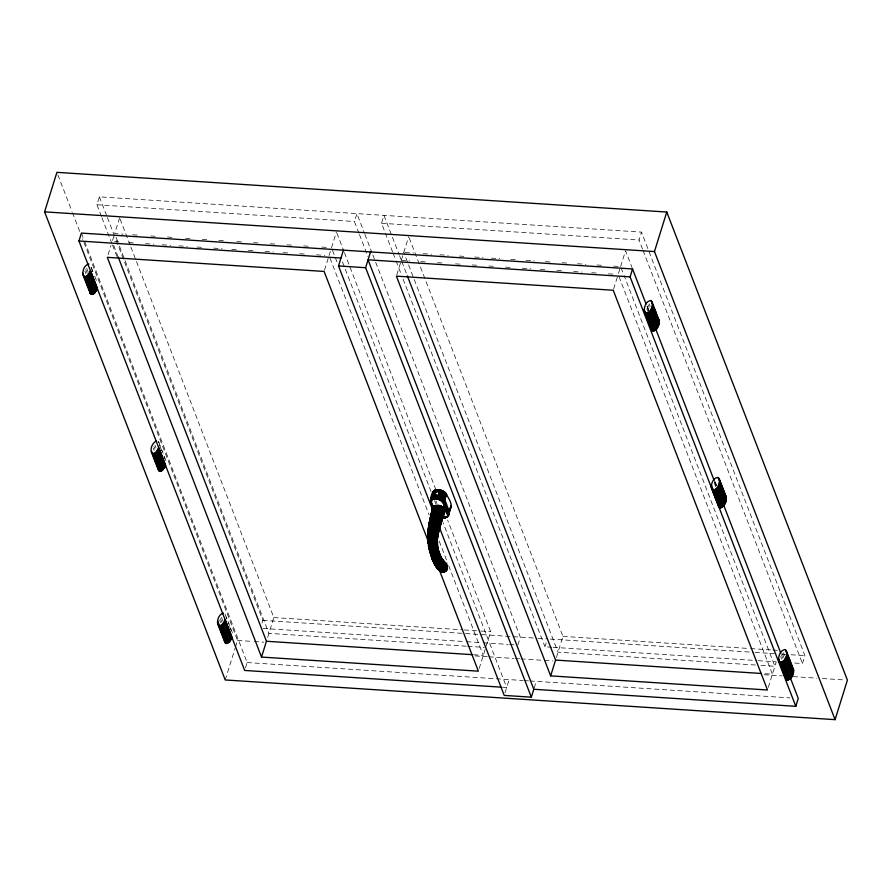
<?xml version="1.0" encoding="UTF-8"?>
<svg xmlns="http://www.w3.org/2000/svg" width="892" height="892" viewBox="0 0 892 892"><rect width="100%" height="100%" fill="white"/><g stroke="black" fill="none" stroke-linecap="round" stroke-linejoin="round"><path stroke-width="0.67" stroke-dasharray="4.46 3.34" d="M101.443 216.433L96.938 204.747L99.402 196.842L641.493 232.121L804.918 655.642L802.454 663.548L792.765 662.923M108.099 254.688L110.976 245.467M113.841 236.246L112.202 241.52L119.149 241.966M119.595 217.804L114.667 233.615L123.007 234.161M324.521 270.12L328.223 258.267M329.037 255.625L330.687 250.362M331.501 247.731L336.429 231.92M358.941 233.202L354.425 221.506L356.889 213.601L364.415 233.091M225.23 679.96L235.075 648.35M235.488 647.034L237.54 640.445L82.499 238.666M392.569 251.845L381.531 223.268L383.995 215.362L399.036 254.343M245.49 667.818L247.14 662.555L84.417 240.873M262.003 622.995L262.817 620.364L114.934 237.116M267.678 637.312L273.844 617.554L130.611 246.359M396.806 274.825L408.714 236.625M479.182 668.543L485.75 647.469M486.162 646.154L490.678 631.67L447.606 520.047M613.64 288.93L617.342 277.077M619.806 269.183L618.156 274.446L772.405 674.196L764.065 673.65M620.62 266.541L625.548 250.741L632.06 267.611M642.541 249.124L639.029 240.026L641.493 232.121M517.851 645.028L520.315 637.122L372.432 253.874M505.039 692.772L509.154 679.604M551.88 647.235L544.956 646.789L546.194 642.842M534.197 687.955L536.248 681.365M556.385 657.449L562.963 636.375L419.731 265.18M768.302 687.364L776.107 662.332M96.938 204.747L354.425 221.506M381.531 223.268L639.029 240.026M132.741 234.786L139.687 235.243M150.804 235.967L157.75 236.413M167.484 237.049L174.431 237.506M185.558 238.231L191.111 238.588M202.239 239.312L209.185 239.77M218.919 240.394L225.866 240.851M236.982 241.576L242.546 241.933M253.662 242.657L260.62 243.115M270.343 243.75L277.289 244.196M287.023 244.832L293.97 245.289M303.704 245.913L310.65 246.37M321.778 247.095L328.724 247.541M405.169 252.525L413.509 253.06M423.243 253.696L431.583 254.242M439.923 254.789L448.263 255.324M459.38 256.049L464.944 256.417M474.678 257.041L483.018 257.587M491.358 258.134L499.698 258.669M510.815 259.394L516.379 259.762M526.102 260.397L534.442 260.932M545.558 261.657L551.122 262.025M562.239 262.75L567.803 263.107M577.537 263.742L585.877 264.277M596.993 265.002L602.557 265.37M613.674 266.095L619.238 266.452M128.883 242.602L135.829 243.059M145.563 243.683L153.903 244.23M162.244 244.776L170.584 245.311M178.924 245.857L187.264 246.404M196.987 247.039L203.945 247.485M213.667 248.121L222.008 248.667M231.742 249.292L238.688 249.749M248.422 250.384L255.368 250.83M265.102 251.466L273.443 252.012M283.177 252.648L290.123 253.094M299.857 253.729L306.803 254.187M316.526 254.811L324.866 255.357M401.322 260.33L409.662 260.877M420.779 261.601L427.736 262.047M437.459 262.683L444.406 263.14M455.533 263.865L461.086 264.222M472.214 264.946L479.16 265.403M488.894 266.028L495.84 266.485M505.574 267.121L512.521 267.567M522.255 268.202L530.595 268.748M540.318 269.384L547.275 269.83M556.998 270.466L563.956 270.923M573.679 271.547L582.019 272.093M591.753 272.729L598.699 273.175M608.433 273.811L615.38 274.268M273.844 617.554L462.881 629.852M464.264 629.953L479.562 630.945M480.944 631.034L490.678 631.67M562.963 636.375L749.213 648.495M750.607 648.584L771.457 649.945M772.851 650.034L778.404 650.391M262.817 620.364L464.944 633.521M465.512 633.554L481.557 634.602M482.171 634.636L536.583 638.181M537.932 638.271L547.42 638.884M550.186 639.062L753.695 652.308M755.078 652.398L774.457 653.669M781.381 654.115L785.54 654.382M791.07 654.75L804.918 655.642M263.129 628.447L465.245 641.604M466.627 641.694L481.858 642.686M483.241 642.775L508.161 644.392M509.544 644.481L515.085 644.849M553.263 647.324L756.773 660.571M758.155 660.66L776.152 661.842M466.293 646.209L268.916 633.353L119.171 245.3M467.687 646.299L484.367 647.38M755.413 665.019L558.035 652.175L403.786 252.436M760.976 665.387L774.869 666.291L624.132 275.628M473.563 654.739L483.286 655.375L448.23 564.524M237.54 640.445L252.826 641.448M254.209 641.538L263.932 642.162M475.09 655.91L487.601 656.724M488.983 656.813L513.993 658.441M515.375 658.53L519.545 658.809M520.939 658.898L543.161 660.336M544.555 660.426L552.884 660.972M764.043 674.72L782.106 675.891M793.222 676.615L816.838 678.154M822.391 678.511L844.624 679.96M247.14 662.555L523.047 680.507M524.061 680.574L528.61 680.875M529.993 680.964L789.944 697.878M502.53 687.241L506.689 687.509L443.101 522.723M157.995 441.217L159.11 442.967M161.441 450.137L162.545 451.876M228.53 622.939L228.965 623.987M643.043 250.418L802.454 663.548M649.209 303.837L650.19 306.38M783.566 652.855L784.559 655.397M648.138 304.796L649.131 307.339M782.507 653.814L783.99 657.627M715.239 481.647L716.722 485.46M647.157 306.067L648.64 309.881M648.584 310.438L646.588 305.254L648.573 310.483M714.693 481.758L716.198 485.649M714.659 481.747L716.164 485.638M781.526 655.085L782.752 658.207M714.258 482.918L715.741 486.731M646.812 308.833L647.804 311.386M780.69 656.579L781.671 659.132M621.122 267.845L623.631 274.335M409.216 237.93L419.229 263.887M399.538 255.636L401.043 259.539M401.824 261.635L407.332 275.907M393.06 253.15L395.569 259.65M396.07 260.943L401.088 273.933M403.095 279.129L544.956 646.789M364.917 234.384L371.931 252.581M359.443 234.496L367.961 256.584M336.931 233.225L343.944 251.388M344.446 252.692L435.586 488.905M436.01 501.014L436.946 503.456M342.472 261.936L431.081 491.592M434.594 500.668L436.088 504.56M332.504 250.317L337.51 263.296M330.04 258.223L429.208 515.208M439.221 541.165L447.728 563.22M120.097 219.109L130.109 245.066M116.172 237.506L118.669 243.995M99.402 196.842L106.917 216.332M107.419 217.626L114.432 235.822M113.708 245.411L118.212 257.086M101.944 217.737L111.968 243.717M112.47 245.021L116.986 256.706M81.417 233.091L83.926 239.58M57.913 174.944L71.962 211.359M72.464 212.653L79.99 232.165M91.33 267.31L93.348 272.629M94.775 276.23L97.284 282.809M158.676 441.908L165.99 460.796M232.399 632.907L225.085 614.019L226.668 618.97M91.006 267.377L92.969 272.473M229.623 626.608L231.095 630.432M159.478 445.041L160.95 448.866M163.894 456.503L164.875 459.057M86.714 268.247L88.185 272.071M154.985 445.175L155.966 447.728M221.394 617.286L222.866 621.111M85.732 269.518L87.204 273.342M154.004 446.446L154.985 448.999M220.413 618.557L221.885 622.382M84.896 271.023L85.877 273.565M153.168 447.951L154.149 450.493M219.577 620.063L220.558 622.605"/><path stroke-width="1.34" d="M436.902 537.263C437.693 542.447 439.165 555.382 430.111 550.977C427.413 542.604 427.892 532.78 429.286 524.005L433.099 506.422L429.152 524.05C428.717 531.955 426.153 542.024 430.267 548.981C437.571 551.557 438.206 542.013 436.902 537.263C437.872 542.28 435.675 548.101 438.318 553.14C438.596 559.429 445.465 565.963 446.658 570.1C435.965 558.314 433.958 539.916 437.325 524.496L442.454 506.779L437.058 505.641L432.888 506.645L429.041 524.106C428.394 532.513 426.867 542.236 430.122 550.029C435.017 552.873 439.02 546.919 437.047 542.436L436.857 548.29L435.274 542.804L435.954 527.451L441.863 506.545L436.021 524.273C434.315 532.189 434.136 540.507 435.229 548.524C436.612 555.08 438.44 561.726 442.164 567.379C443.079 567.858 445.298 572.798 446.089 570.412C434.683 560.979 433.178 539.359 436.322 524.318L441.863 506.545M429.699 525.321L433.501 506.232L429.286 524.005C427.212 527.774 439.143 527.395 437.325 524.496L443.023 507.035L437.214 526.146L436.601 538.958C426.053 549.26 427.458 530.138 429.699 523.938L433.925 506.065L430.055 523.905C426.51 531.376 430.223 537.53 437.035 531.788L437.76 526.191L443.692 507.604L442.454 506.779L435.664 525.678L428.807 525.332L432.888 506.645L428.74 525.644L428.238 534.52M433.501 506.232L428.929 526.849L428.606 543.072L429.253 525.867L428.539 529.424L428.305 541.723L429.643 550.453M447.383 568.204C448.029 572.229 442.432 561.603 441.005 559.083C438.273 553.464 437.571 547.242 436.623 541.299L436.757 538.69L437.125 544.477M429.242 548.937L428.762 546.261L430.502 547.755L434.047 547.577L436.233 546.004L436.98 542.637L437.08 548.268L436.623 542.447L437.035 544.99L437.27 538.578L439.745 525.689L444.818 510.458L443.692 507.604L437.336 526.871L436.277 539.482L437.013 547.275M446.87 569.575L447.093 567.78L446.323 569.252C449.077 568.249 446.022 561.592 444.785 563.488M445.487 562.975L447.193 566.755L443.714 562.384L439.388 554.088L442.387 561.915M433.178 493.689C430.312 515.576 428.037 488.682 437.359 489.652C440.347 489.641 443.391 490.734 445.554 492.83C447.661 497.29 453.392 503.868 450.204 508.585L447.717 516.446L446.424 517.237L448.13 516.044L451.14 506.143M436.69 532.223L436.132 526.291M433.222 491.514L430.591 500.981L430.992 501.906M430.947 501.393L431.193 498.572L434.192 497.212L438.619 497.68L442.622 499.788L444.394 502.073L448.631 513.067L448.631 515.097L446.892 516.936L447.483 516.613L447.806 514.16L443.569 503.177L441.919 501.036L438.195 499.085L434.85 498.595L431.672 499.531L430.803 501.806M437.671 547.833L436.69 543.484C438.596 552.059 440.603 561.648 447.461 567.758L447.327 568.516M430.881 499.018L431.014 500.914M437.247 540.05L437.359 538.066L436.578 545.335L437.158 537.664L437.247 545.068L436.656 540.039L437.136 544.12M438.15 524.964C428.439 520.404 426.978 527.495 428.26 536.705L428.272 534.286M442.454 506.779L436.623 525.678L437.336 529.134L432.921 530.941L428.784 529.87L428.506 542.648L431.282 543.93L434.638 543.217L436.3 541.6L436.601 538.958L436.701 542.994C433.545 551.68 440.67 565.272 446.234 570.278M435.664 530.283L436.277 539.482L436.667 536.705C434.984 540.095 426.833 540.552 428.405 535.3M435.664 525.678L437.861 525.89L437.615 524.574L443.435 507.292L437.95 525.578L429.531 524.596L428.829 525.633L428.528 543.395M444.818 510.458L442.008 518.609L442.064 517.215L442.577 516.925L440.983 522.98M437.325 532.022L436.857 543.061M437.738 532.223L438.284 533.037L437.559 536.516L438.529 530.272L437.27 538.578L440.436 522.277M445.799 563.164L445.989 565.004L446.234 563.867L442.688 560.979M429.175 548.179L429.242 544.321L429.175 548.58L428.985 547.643M429.431 547.799L429.242 544.321L429.554 547.443M437.158 541.466L437.47 537.999L437.002 540.953L437.236 540.229M82.945 274.647L84.049 276.386L85.922 276.509L88.052 274.97L90.505 270.577L97.384 288.406L94.931 292.81L92.801 294.338L90.259 293.524L82.945 274.647C82.354 270.544 84.428 264.924 88.865 264.021M229.121 629.808L232.065 637.446L229.612 641.85L226.479 643.533L224.94 642.563L217.626 623.686C217.035 619.583 219.12 613.964 223.546 613.06M644.202 309.836C644.392 306.134 646.232 301.284 650.29 300.559L651.16 300.838C654.271 304.73 651.093 312.178 646.354 313.203L644.804 312.233L644.202 309.836L652.364 330.754L653.234 331.032C657.66 330.118 659.734 324.51 659.155 320.406L651.84 301.518M718.785 506.924L711.47 488.035C710.891 483.932 712.964 478.324 717.391 477.41L718.941 478.38L726.255 497.257C726.835 501.36 724.761 506.979 720.335 507.882L718.785 506.924L718.194 504.526M711.47 488.035L713.455 490.054C717.882 489.139 719.956 483.531 719.376 479.428M778.571 658.853C778.749 655.163 780.6 650.301 784.659 649.577L785.529 649.855C788.639 653.747 785.462 661.195 780.723 662.221L779.173 661.262L778.571 658.853L786.053 679.091L787.603 680.05C792.029 679.147 794.103 673.527 793.523 669.424L786.198 650.547M436.701 542.994L436.4 543.551L435.441 533.07M429.007 524.407L432.865 506.946M437.805 534.899L438.039 532.457L437.392 538.545M447.717 515.721L443.09 502.687L440.458 500.256L437.325 499.041L438.318 495.461L441.808 496.822L444.718 499.509L449.412 511.673L448.475 514.115M428.361 532.156L429.197 525.221M430.535 500.78L430.691 499.52M430.613 501.081L432.051 498.94L434.828 498.293L438.273 498.806L442.12 500.825L443.815 503.021L448.052 514.004L447.539 516.167M448.431 515.398L444.049 502.765L442.309 500.512L435.709 497.959L432.007 498.595L430.613 500.256M445.487 566.398L444.785 563.131L443.09 560.945M435.965 525.689L436.935 524.418L437.704 526.503L435.318 527.64L431.393 527.886L429.186 527.172L429.331 524.652L428.874 525.02L429.498 523.972L429.509 525.288L433.925 506.065M445.587 570.122L445.253 571.449L444.06 571.906C432.319 559.362 431.371 540.173 434.56 524.083L439.444 505.875L433.467 526.425L432.52 543.897L433.679 551.869L437.169 562.885L440.102 568.271L443.67 572.051L444.093 571.304L442.254 572.095L440.503 570.423L435.932 562.941L432.141 550.687L431.204 541.645L432.23 526.369L437.649 505.675L437.916 506.344L438.228 505.34L440.637 505.875L443.458 507.816M437.203 545.391L436.935 546.317M443.882 564.357L443.714 562.384M437.415 548.77C434.917 555.471 450.137 566.23 442.867 569.966C440.86 571.181 436.98 570.077 437.493 567.279M437.704 526.503L436.757 525.109L436.255 525.678C437.805 532.29 434.772 540.017 436.623 547.019C437.559 555.192 442.343 564.469 446.479 569.921M437.604 536.962L437.794 535.746M441.005 559.083L439.834 554.779M442.231 562.462L440.648 564.892L437.336 565.84L434.683 564.536L434.46 562.373L435.965 564.826M446.323 569.252L447.461 567.301L442.454 561.012L437.493 548.112L441.005 557.645M439.745 555.861L438.418 551.245L439.644 554.389M445.175 570.334L444.64 571.672L442.867 569.966L438.307 562.518L435.853 555.571L433.824 545.681L434.471 527.139L440.057 505.998L434.56 524.083L432.999 525.589L431.884 543.942L433.044 551.925L436.534 562.952L441.116 570.423L442.867 572.106L443.536 571.359M440.849 559.618C438.463 566.086 430.892 562.138 431.806 556.296C430.791 561.012 439.143 560.455 439.578 556.385M445.342 566.955L447.215 568.75L446.758 569.876M438.608 552.26L437.604 546.896M437.035 531.788C437.794 536.393 431.371 537.898 428.517 535.512M440.737 523.37L444.852 510.949L438.039 533.706L438.284 533.037M432.609 558.972C428.416 547.799 428.35 535.445 430.713 523.883L434.872 505.809L430.379 523.894C428.796 529.079 425.618 566.498 438.44 552.784M439.277 569.419C430 559.775 428.238 538.668 431.617 523.883L435.92 505.664L431.148 523.872C428.227 537.72 429.052 552.728 435.72 565.439M431.984 524.708L431.617 523.883L437.058 505.641L432.185 523.905C428.985 540.095 429.855 559.384 441.663 572.028L442.454 572.106M433.623 525.622L435.118 524.15L440.659 506.154L435.564 524.206C432.464 540.106 433.445 559.262 445.253 571.449M440.38 523.704L444.762 511.406L439.388 527.863L440.291 524.686M436.623 525.678C433.679 541.043 436.233 559.039 446.279 570.735M428.216 536.973L428.428 541.121L428.361 536.203L428.439 540.429M438.228 533.36L439.444 527.585M431.193 498.572L431.193 500.468M432.999 525.589L438.24 505.708L434.014 524.028L433.178 524.786M433.389 523.972L437.649 505.675L432.185 523.905M441.54 521.263L441.841 519.958L440.983 520.582M443.893 510.046L443.915 508.596M438.831 530.55L440.336 524.975M429.152 545.837L429.041 544.822L429.253 547.822L428.327 540.184L428.506 542.648M434.014 524.028L438.842 505.775M431.617 523.883L436.478 505.641M438.15 499.264L440.96 490.176M439.533 527.785L441.116 522.545M44.6 211.861L56.91 172.346L666.77 212.04L847.4 680.139L835.09 719.654L225.23 679.96L44.6 211.861L654.46 251.555L835.09 719.654M501.137 687.152L244.676 670.449L78.953 240.985L81.417 233.091L632.551 268.96L646.064 303.994M433.133 511.172L338.503 265.95L343.431 250.139M439.143 526.737L504.225 695.414L531.331 697.176L365.608 267.712L370.537 251.901M439.299 569.943L478.368 671.174L261.523 657.069L266.452 641.259L118.212 257.086M433.534 491.057L430.624 500.055L433.189 507.303M433.947 490.656L431.55 499.275L437.325 499.041M434.46 490.321L432.308 499.397M435.073 490.043L432.854 499.141M435.775 489.842L433.479 498.962M438.318 495.461L434.817 495.238L434.17 498.84M439.132 489.764L438.429 492.016L439.132 495.684L434.136 495.35L436.534 489.708M435.642 495.183L434.917 498.784M435.419 493.287L437.359 489.652M436.511 495.194L435.697 498.806M436.656 491.905L437.671 491.47L438.228 489.663M437.403 495.294L436.5 498.896M438.931 493.521L440.046 489.931M435.809 506.611L436.132 505.608L438.228 505.34M436.79 506.377L437.102 505.374M441.852 490.488L438.953 499.542M442.711 490.856L439.723 499.877M443.525 491.28L440.458 500.256M439.12 506.522L439.433 505.519M444.283 491.76L441.139 500.691M440.325 506.879L440.637 505.875M444.963 492.284L441.752 501.159M445.554 492.83L442.287 501.65M441.451 507.414L441.763 506.411M446.056 493.399L442.733 502.163M446.446 493.978L443.09 502.687M446.725 494.569L443.346 503.233M443.748 510.358L444.06 509.354M450.973 505.563L448.631 513.067L447.583 514.193M451.185 506.701L447.717 516.524M446.569 569.687L446.636 568.003M630.087 276.866L368.073 259.806L533.795 689.271L795.809 706.33L630.087 276.866L632.551 268.96M654.46 251.555L666.77 212.04M531.331 697.176L533.795 689.271M550.643 675.88L396.394 276.141L613.239 290.246L767.488 689.995L550.643 675.88L555.571 660.08L407.332 275.907M795.809 706.33L798.262 698.425L790.256 677.664M447.048 569.386L447.215 568.75M441.841 519.958L440.916 521.998M442.008 518.609L442.577 516.925M442.387 518.263L444.562 511.818L442.956 516.557M429.297 546.796L429.52 546.149M442.99 515.732L443.826 512.499M445.275 517.048C443.491 519.189 447.996 516.044 444.45 517.104M448.241 515.888L448.776 514.74L448.007 516.089M93.939 279.486L91.497 283.89L89.367 285.418L87.494 285.295L86.212 282.207M156.133 441.094C152.22 443.179 149.287 449.535 152.32 453.314L154.193 453.437L156.323 451.898L158.776 447.505M157.929 468.055L159.2 471.143L161.073 471.266L165.02 466.962L165.656 465.334L162.701 457.696M217.626 623.686L218.73 625.426L220.603 625.548L222.732 624.01L225.185 619.617L228.631 628.526L226.178 632.93L224.048 634.457L222.175 634.346L220.904 631.257M447.862 516.089L446.825 517.237M448.799 513.647L447.739 514.729M447.773 515.241L448.843 514.205M445.509 565.383L446.045 563.465L441.875 559.039L439.522 554.813M446.658 570.1L446.948 569.509M440.826 571.203L442.978 571.348M442.454 571.293L441.663 572.028M446.424 517.327L445.253 517.672L447.349 516.435M430.803 499.397L432.642 497.937L435.787 497.558L442.488 500.156L444.238 502.441L448.698 514.572M441.941 571.17C440.38 573.3 439.589 569.341 439.633 570.802M443.502 572.04L445.911 570.534M436.322 524.318L435.196 525.678M446.29 568.973L446.736 568.382M446.513 570.3L445.911 570.947M440.269 525.254L439.321 525.856M434.738 525.667L436.021 524.273L441.272 506.333L435.564 524.206L434.17 525.644M448.275 515.688L446.591 517.059L444.316 517.449M447.316 516.914L447.94 516.334M445.744 517.527L444.684 517.873M439.879 559.775L443.212 562.696M443.948 566.32L444.785 564.223M435.419 544.834C432.497 548.703 425.841 541.377 429.264 548.156M441.194 571.471L437.66 568.828M442.231 517.739L443.201 517.862L442.343 517.773M438.831 557.021L440.737 556.853L446.769 565.026L446.981 567.357M444.45 564.346L442.477 567.156L440.102 568.271L437.236 567.925L435.831 566.041L438.875 570.01M435.385 506.02L436.132 505.608M445.119 571.426L445.822 570.98M444.64 571.672L445.376 571.214M447.026 517.059L446.045 517.561M444.93 571.449L442.711 571.85M436.69 550.866L437.849 550.765M437.403 526.514L433.334 527.194L429.152 526.47M434.817 495.238L432.219 496.197L431.282 498.639M442.867 572.106L443.67 572.051M444.829 517.828L443.101 517.906M442.254 572.095L443.056 572.106M78.953 240.985L340.967 258.044M338.503 265.95L365.608 267.712M266.452 641.259L472.169 654.65M555.571 660.08L761.289 673.471M440.235 571.404L441.328 571.906M439.923 571.114L439.633 570.322M441.886 572.04L437.526 568.505M720.836 486.33L721.706 486.597L718.261 477.688M791.538 667.406L793.523 669.424M441.875 559.039L442.454 559.54M437.671 491.47L438.429 492.016M441.451 561.77L442.789 563.053M432.007 558.381L430.49 553.408L431.148 555.025M654.605 309.747C657.716 313.649 654.538 321.087 649.789 322.112L648.25 321.153L647.648 318.756M658.04 318.667L659.155 320.406M651.093 327.665L652.364 330.754M726.255 497.257L722.197 487.879M788.974 658.775C792.074 662.667 788.896 670.104 784.157 671.141L782.618 670.171L782.016 667.774M442.187 559.228L444.216 561.938M440.291 559.407L441.863 561.403M435.809 565.606L437.437 567.669M436.021 566.755L438.463 569.698M436.032 526.893L436.478 534.776L436.812 534.308L436.333 537.207L435.954 527.451M441.518 558.95L439.165 554.735M442.231 559.964L447.394 567.736M434.371 562.763L435.876 565.216M434.304 563.142L437.236 567.925M434.315 563.577L436.824 567.624M434.382 563.956L436.511 567.323M436.69 548.636L435.642 546.684M435.865 548.056L436.422 549.015M440.86 557.154L442.365 560.455M438.362 554.924L439.254 556.764M435.296 565.138L431.717 556.664M432.91 560.288L434.984 564.837M432.921 560.711L434.683 564.536M436.545 543.864L437.47 546.428M437.002 545.257L436.478 544.165L437.303 547.733M441.183 557.556L441.741 558.715M431.795 525.522L431.148 523.872L435.385 505.719L430.713 523.883L431.226 525.477M437.013 547.933L435.274 542.804M722.375 487.288C724.059 491.537 721.539 497.937 716.889 498.974L715.351 498.004L714.748 495.606M90.259 293.524L89.657 291.127M224.505 641.515L224.94 642.563M438.017 549.216L439.745 554.445M438.262 551.802L439.076 553.899M431.639 557.032L433.59 561.96M431.65 557.455L433.289 561.659M429.342 547.465L428.394 542.392L428.651 544.689M651.16 300.838L659.322 321.756M785.529 649.855L793.69 670.773M652.32 305.465L659.199 323.305M718.941 478.38L725.82 496.208M719.543 480.777L726.423 498.606M786.688 654.494L793.568 672.323M651.941 307.116L658.82 324.944M719.42 482.327L726.3 500.156M786.298 656.133L793.189 673.962M719.041 483.966L725.921 501.795M651.305 308.743L658.184 326.572M785.674 657.761L792.553 675.601M718.406 485.594L725.285 503.423M650.469 310.249L657.348 328.078M784.837 659.266L791.717 677.095M717.569 487.099L724.449 504.928M649.487 311.52L656.367 329.349M783.856 660.537L790.736 678.366M656.077 329.94L714.158 480.442M723.668 505.095L780.745 653.011M716.588 488.37L723.468 506.199M648.428 312.468L655.308 330.308M782.786 661.496L789.676 679.325M715.518 489.329L722.409 507.158M647.358 313.047L654.237 330.876M781.726 662.065L788.606 679.905M646.354 313.203L653.234 331.032M714.459 489.898L721.338 507.726M780.723 662.221L787.603 680.05M779.853 661.942L786.733 679.782M644.37 311.185L651.695 330.073M711.426 485.137L720.335 507.882M779.173 661.262L786.053 679.091M778.738 660.203L785.618 678.032M711.303 486.686L719.465 507.604M430.758 501.56L433.111 507.671M430.747 501.895L433.178 508.273M428.784 542.693L324.119 271.436L107.274 257.32L261.523 657.069M159.267 448.776L162.21 456.414L161.586 458.042L157.628 462.346L155.765 462.223L154.483 459.135M89.869 272.205L96.749 290.034M158.14 449.133L165.02 466.962M224.55 621.245L231.441 639.073M89.033 273.699L95.912 291.539M157.304 450.627L164.184 468.467M223.714 622.739L230.604 640.579M88.052 274.97L94.931 292.81M156.323 451.898L163.203 469.738M222.732 624.01L229.612 641.85M86.992 275.929L93.872 293.758M155.264 452.857L162.143 470.686M221.673 624.969L228.553 642.809M85.922 276.509L92.801 294.338M154.193 453.437L161.073 471.266M220.603 625.548L227.482 643.377M84.918 276.665L91.798 294.494M153.19 453.593L160.069 471.422M219.599 625.705L226.479 643.533M217.57 620.787L219.042 624.612M82.778 273.298L90.928 294.215M151.54 451.497L159.2 471.143M217.458 622.337L225.62 643.255M151.216 451.575L158.531 470.452M436.779 546.673L435.207 540.608M437.426 548.613L438.162 550.955M430.568 553.04L432.308 558.682M430.502 553.821L431.828 558.147M430.758 525.433L430.379 523.894L434.382 505.92L430.055 523.905L430.334 525.399M430.591 500.981L430.959 502.363M437.392 546.038L436.924 544.042M429.465 549.383L430.847 554.724M429.465 549.784L430.68 554.49M436.578 545.335L435.207 538.244M437.671 547.409L437.247 545.068M437.258 546.629L437.582 548.257M429.81 550.687L429.097 547.933M443.603 564.212L443.859 565.595M430.011 525.355L429.866 523.927M428.851 544.867L429.085 546.205M436.4 543.551L435.285 535.724M444.015 563.867L444.238 566.074M437.314 545.793L437.459 546.974M429.041 546.763L428.606 540.619M437.08 542.258L436.812 544.321L436.734 543.34M430.546 500.423L430.658 501.616M437.314 546.227L437.381 547.398M445.13 562.897L445.153 563.454"/></g></svg>
